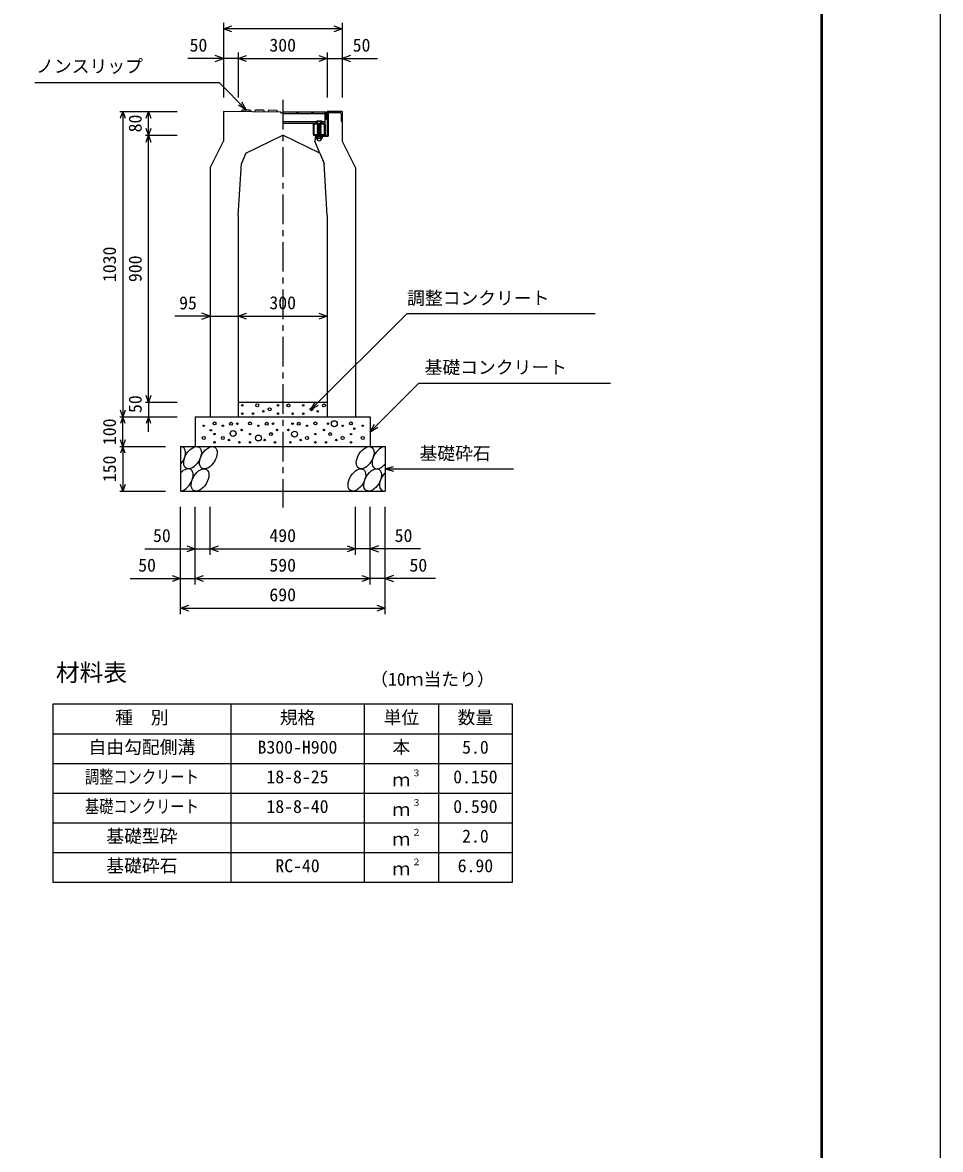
# Model space of a CAD drawing. Units: millimetres, scale not verified. Extents: x -16800 to 16800, y -5940 to 5940.
# Drawn here: x 13704 to 16800, y 84 to 3885 of the extents above; entities that cross this region are included whole.
import ezdxf
from ezdxf.enums import TextEntityAlignment as Align

# ---------------------------------------------------------------- set-up
doc = ezdxf.new("R2010")
doc.units = ezdxf.units.MM
doc.header["$LTSCALE"] = 20
doc.linetypes.add('CHAIN1', pattern=[8, 5, -1, 1, -1])
doc.linetypes.add('DOTTED', pattern=[1.75, 0.25, -1.5])
for name, color, linetype, lineweight in [('0-0_DIM', 7, 'Continuous', 25), ('0-1_Defpoints', 5, 'Continuous', 25), ('0-2_HATCH', 6, 'Continuous', 25), ('0-3_HYO', 3, 'Continuous', 25), ('0-4_HYO2', 4, 'Continuous', 25), ('0-5_OUTLINE', 3, 'Continuous', 25), ('0-6_TXT', 7, 'Continuous', 25), ('0-7_WAKU', 3, 'Continuous', 25), ('0-A__0-5_D-BMK', 6, 'Continuous', 25)]:
    doc.layers.add(name, color=color, linetype=linetype, lineweight=lineweight)
doc.styles.add('ＭＳ ゴシック', font='')
doc.styles.get('ＭＳ ゴシック').set_extended_font_data('MS Gothic')

msp = doc.modelspace()

# ---------------------------------------------------------------- linework, layer by layer
at = {"layer": '0-0_DIM'}
for p, q in [((14381.78, 3883.73), (14381.78, 3631.99)), ((14781.78, 3883.73), (14781.78, 3631.99)), ((14781.78, 3863.73), (14381.78, 3863.73)), ((14381.78, 3763.73), (14262.12, 3763.73)), ((14431.78, 3763.73), (14381.78, 3763.73)), ((14431.78, 3783.73), (14431.78, 3631.99)), ((14431.78, 3763.73), (14731.78, 3763.73)), ((14731.78, 3783.73), (14731.78, 3631.99)), ((14731.78, 3763.73), (14781.78, 3763.73)), ((14781.78, 3763.73), (14901.45, 3763.73)), ((13746.26, 3682.47), (14367.16, 3682.47)), ((14458.89, 3590.75), (14367.16, 3682.47)), ((14458.89, 3590.75), (14443.89, 3616.73)), ((14032.58, 3584.52), (14225.91, 3584.52)), ((14042.58, 3584.52), (14042.58, 2554.52)), ((14129.25, 3504.52), (14129.25, 3584.52)), ((14458.89, 3590.75), (14432.91, 3605.75)), ((14119.25, 3504.52), (14225.91, 3504.52)), ((14129.25, 2604.52), (14129.25, 3504.52)), ((14336.78, 2894.52), (14218.45, 2894.52)), ((14336.78, 2894.52), (14431.78, 2894.52)), ((14431.78, 2894.52), (14731.78, 2894.52)), ((15040.44, 2668.17), (14876.78, 2504.52)), ((15040.44, 2668.17), (15687.31, 2668.17)), ((14119.25, 2604.52), (14225.91, 2604.52)), ((14129.25, 2604.52), (14129.25, 2554.52)), ((14676.78, 2579.52), (14691.78, 2605.5)), ((14676.78, 2579.52), (14702.76, 2594.52)), ((14032.58, 2554.52), (14225.91, 2554.52)), ((14042.58, 2454.52), (14042.58, 2554.52)), ((14129.25, 2504.52), (14129.25, 2554.52)), ((14876.78, 2504.52), (14891.78, 2530.5)), ((14876.78, 2504.52), (14902.76, 2519.52)), ((14032.58, 2454.52), (14186.78, 2454.52)), ((14042.58, 2454.52), (14042.58, 2304.52)), ((14926.78, 2379.52), (14955.76, 2387.28)), ((14926.78, 2379.52), (15360.1, 2379.52)), ((14926.78, 2379.52), (14955.76, 2371.75)), ((14032.58, 2304.52), (14186.78, 2304.52)), ((14236.78, 1889.5), (14236.78, 2251.85)), ((14286.78, 1989.5), (14286.78, 2251.85)), ((14336.78, 2089.5), (14336.78, 2251.85)), ((14826.78, 2089.5), (14826.78, 2251.85)), ((14876.78, 1989.5), (14876.78, 2251.85)), ((14926.78, 1889.5), (14926.78, 2251.85)), ((14116.78, 2109.5), (14336.78, 2109.5)), ((14336.78, 2109.5), (14826.78, 2109.5)), ((15046.78, 2109.5), (14826.78, 2109.5)), ((14066.78, 2009.5), (14286.78, 2009.5)), ((14286.78, 2009.5), (14876.78, 2009.5)), ((15096.78, 2009.5), (14876.78, 2009.5)), ((14236.78, 1909.5), (14926.78, 1909.5))]:
    msp.add_line(p, q, dxfattribs=at)
at = {"layer": '0-0_DIM', "linetype": 'CHAIN1'}
msp.add_line((14581.78, 3624.66), (14581.78, 2249.36), dxfattribs=at)
at = {"layer": '0-0_DIM'}
for points in [[(14410.01, 3853.47), (14381.82, 3863.73), (14410.01, 3873.99)], [(14753.63, 3873.99), (14781.82, 3863.73), (14753.63, 3853.47)], [(14353.59, 3753.47), (14381.78, 3763.73), (14353.59, 3773.99)], [(14459.97, 3753.47), (14431.78, 3763.73), (14459.97, 3773.99)], [(14703.67, 3773.99), (14731.86, 3763.73), (14703.67, 3753.47)], [(14809.9, 3773.99), (14781.71, 3763.73), (14809.9, 3753.47)], [(14034.37, 3561.97), (14042.58, 3584.52), (14050.79, 3561.97)], [(14121.04, 3561.97), (14129.25, 3584.52), (14137.46, 3561.97)], [(14137.46, 3527.07), (14129.25, 3504.52), (14121.04, 3527.07)], [(14121.04, 3481.97), (14129.25, 3504.52), (14137.46, 3481.97)], [(14308.59, 2884.26), (14336.78, 2894.52), (14308.59, 2904.78)], [(14459.97, 2884.26), (14431.78, 2894.52), (14459.97, 2904.78)], [(14676.78, 2579.52), (15001.25, 2903.98), (15635.6, 2903.98)], [(14703.59, 2904.78), (14731.78, 2894.52), (14703.59, 2884.26)], [(14137.46, 2627.07), (14129.25, 2604.52), (14121.04, 2627.07)], [(14050.79, 2577.07), (14042.58, 2554.52), (14034.37, 2577.07)], [(14050.79, 2531.97), (14042.58, 2554.52), (14034.37, 2531.97)], [(14137.46, 2531.97), (14129.25, 2554.52), (14121.04, 2531.97)], [(14050.79, 2477.07), (14042.58, 2454.52), (14034.37, 2477.07)], [(14050.79, 2431.97), (14042.58, 2454.52), (14034.37, 2431.97)], [(14050.79, 2327.07), (14042.58, 2304.52), (14034.37, 2327.07)], [(14258.59, 2119.76), (14286.78, 2109.5), (14258.59, 2099.24)], [(14364.97, 2099.24), (14336.78, 2109.5), (14364.97, 2119.76)], [(14798.59, 2119.76), (14826.78, 2109.5), (14798.59, 2099.24)], [(14904.97, 2119.76), (14876.78, 2109.5), (14904.97, 2099.24)], [(14208.59, 2019.76), (14236.78, 2009.5), (14208.59, 1999.24)], [(14314.97, 1999.24), (14286.78, 2009.5), (14314.97, 2019.76)], [(14848.59, 2019.76), (14876.78, 2009.5), (14848.59, 1999.24)], [(14954.97, 2019.76), (14926.78, 2009.5), (14954.97, 1999.24)], [(14264.97, 1899.24), (14236.78, 1909.5), (14264.97, 1919.76)], [(14898.59, 1919.76), (14926.78, 1909.5), (14898.59, 1899.24)]]:
    msp.add_lwpolyline(points, dxfattribs=at)
at = {"layer": '0-1_Defpoints'}
msp.add_lwpolyline([(0, -5940), (16800, -5940), (16800, 5940), (0, 5940)], close=True, dxfattribs=at)
at = {"layer": '0-2_HATCH'}
for p, q in [((14731.78, 3584.52), (14731.78, 3504.52)), ((14734.98, 3581.35), (14774.74, 3581.75)), ((14734.98, 3581.35), (14734.98, 3501.32)), ((14778.58, 3577.95), (14778.58, 3551.98)), ((14778.58, 3551.98), (14781.78, 3552.02)), ((14692.78, 3504.52), (14689.78, 3484.52)), ((14692.78, 3504.52), (14689.78, 3484.52)), ((14692.78, 3504.52), (14731.78, 3504.52)), ((14706.58, 3444.52), (14689.78, 3484.52))]:
    msp.add_line(p, q, dxfattribs=at)
for points in [[(14443.78, 3584.4), (14445.33, 3590.88), (14472.33, 3590.61), (14473.78, 3584.1)], [(14488.78, 3583.95), (14490.33, 3590.43), (14517.33, 3590.16), (14518.78, 3583.65)], [(14533.78, 3583.5), (14535.33, 3589.98), (14562.33, 3589.71), (14563.78, 3583.2)], [(14692.78, 3504.52), (14692.78, 3501.32), (14734.98, 3501.32)]]:
    msp.add_lwpolyline(points, dxfattribs=at)
for centre, radius in [((14445.75, 2593.83), 2.5), ((14495.66, 2593.83), 5), ((14537.71, 2580.7), 5), ((14565.75, 2593.83), 2.5), ((14600.92, 2593.55), 5), ((14650.82, 2593.55), 2.5), ((14678.86, 2580.42), 5), ((14720.92, 2593.55), 5), ((14445.75, 2565.82), 2.5), ((14481.64, 2565.82), 2.5), ((14516.69, 2573.69), 2.5), ((14565.75, 2565.82), 2.5), ((14614.94, 2565.53), 2.5), ((14650.82, 2565.53), 2.5), ((14699.89, 2573.41), 2.5), ((14315.47, 2524.69), 2.5), ((14339.33, 2509.78), 2.5), ((14351.75, 2532.57), 5), ((14379.79, 2524.69), 2.5), ((14407.82, 2531.7), 5), ((14428.86, 2531.7), 2.5), ((14442.87, 2510.68), 2.5), ((14471.75, 2532.57), 5), ((14499.79, 2524.69), 2.5), ((14527.82, 2531.7), 5), ((14548.86, 2531.7), 2.5), ((14562.87, 2510.68), 2.5), ((14600.69, 2510.68), 2.5), ((14614.71, 2531.7), 2.5), ((14635.74, 2531.7), 5), ((14663.78, 2524.69), 2.5), ((14691.82, 2532.57), 5), ((14720.69, 2510.68), 2.5), ((14734.71, 2531.7), 2.5), ((14755.74, 2531.7), 10), ((14783.78, 2524.69), 2.5), ((14811.82, 2532.57), 5), ((14823.16, 2515), 2.5), ((14851.72, 2524.69), 2.5), ((14315.47, 2483.55), 5), ((14351.75, 2496.68), 2.5), ((14351.75, 2468.67), 2.5), ((14379.79, 2483.55), 5), ((14400.82, 2476.54), 2.5), ((14414.36, 2498.68), 10), ((14435.86, 2468.67), 2.5), ((14471.75, 2496.68), 2.5), ((14471.75, 2468.67), 2.5), ((14499.79, 2483.55), 10), ((14520.82, 2476.54), 2.5), ((14541.84, 2496.68), 5), ((14555.86, 2468.67), 2.5), ((14607.7, 2468.67), 2.5), ((14621.72, 2496.68), 10), ((14642.75, 2476.54), 2.5), ((14663.78, 2483.55), 5), ((14691.82, 2496.68), 2.5), ((14691.82, 2468.67), 2.5), ((14727.7, 2468.67), 2.5), ((14741.72, 2496.68), 5), ((14762.75, 2476.54), 2.5), ((14783.78, 2483.55), 5), ((14811.82, 2496.68), 2.5), ((14811.82, 2468.67), 2.5), ((14851.72, 2483.55), 5)]:
    msp.add_circle(centre, radius, dxfattribs=at)
msp.add_arc((14774.78, 3577.95), 3.8, 0, 90.57294, dxfattribs=at)
for centre, start_param, end_param in [((14224.42, 2417), 4.385593, 6.6745444), ((14912.92, 2417), 0.3357715, 4.4411806), ((14249.74, 2342.01), 3.5111464, 7.548991), ((14938.24, 2342.01), 1.2110787, 3.5658734)]:
    msp.add_ellipse(centre, major_axis=(21.81, 35.31), ratio=0.5792, start_param=start_param, end_param=end_param, dxfattribs=at)
for centre in [(14277.63, 2417), (14330.84, 2417), (14859.72, 2417), (14302.95, 2342.01), (14831.83, 2342.01), (14885.04, 2342.01)]:
    msp.add_ellipse(centre, major_axis=(21.81, 35.31), ratio=0.5792, dxfattribs=at)
at = {"layer": '0-3_HYO'}
for p, q in [((14406.78, 1585.55), (14406.78, 985.55)), ((14856.78, 1585.55), (14856.78, 985.55)), ((15106.78, 1585.55), (15106.78, 985.55)), ((13806.78, 1485.55), (15356.78, 1485.55))]:
    msp.add_line(p, q, dxfattribs=at)
msp.add_lwpolyline([(13806.78, 985.55), (15356.78, 985.55), (15356.78, 1585.55), (13806.78, 1585.55)], close=True, dxfattribs=at)
at = {"layer": '0-4_HYO2'}
for p, q in [((13806.78, 1385.55), (15356.78, 1385.55)), ((13806.78, 1285.55), (15356.78, 1285.55)), ((13806.78, 1185.55), (15356.78, 1185.55)), ((13806.78, 1085.55), (15356.78, 1085.55))]:
    msp.add_line(p, q, dxfattribs=at)
at = {"layer": '0-5_OUTLINE'}
for p, q in [((14577.28, 3579.82), (14575.78, 3583.08)), ((14581.78, 3579.82), (14577.28, 3579.82)), ((14781.78, 3585.02), (14731.78, 3584.52)), ((14781.78, 3585.02), (14781.78, 3485.02)), ((14456.98, 3444.52), (14581.78, 3504.52)), ((14706.58, 3444.52), (14581.78, 3504.52)), ((14336.78, 3395.02), (14381.78, 3485.02)), ((14781.78, 3485.02), (14826.78, 3395.02)), ((14456.98, 3444.52), (14442.28, 3409.52)), ((14706.58, 3444.52), (14721.28, 3409.52)), ((14336.78, 3395.02), (14336.78, 2554.52)), ((14431.78, 3234.52), (14442.28, 3409.52)), ((14731.78, 3234.52), (14721.28, 3409.52)), ((14826.78, 3395.02), (14826.78, 2554.52)), ((14431.78, 3234.52), (14431.78, 2554.52)), ((14731.78, 3234.52), (14731.78, 2554.52)), ((14431.78, 2604.52), (14731.78, 2604.52)), ((14286.78, 2554.52), (14876.78, 2554.52)), ((14286.78, 2554.52), (14286.78, 2454.52)), ((14336.78, 2554.52), (14431.78, 2554.52)), ((14731.78, 2554.52), (14826.78, 2554.52)), ((14876.78, 2554.52), (14876.78, 2454.52)), ((14236.78, 2454.52), (14236.78, 2304.52)), ((14236.78, 2454.52), (14926.78, 2454.52)), ((14926.78, 2454.52), (14926.78, 2304.52)), ((14236.78, 2304.52), (14926.78, 2304.52))]:
    msp.add_line(p, q, dxfattribs=at)
msp.add_lwpolyline([(14575.78, 3583.08), (14381.78, 3585.02), (14381.78, 3485.02)], dxfattribs=at)
at = {"layer": '0-7_WAKU', "lineweight": 50}
msp.add_lwpolyline([(400, -5540), (16400, -5540), (16400, 5540), (400, 5540)], close=True, dxfattribs=at)
at = {"layer": '0-A__0-5_D-BMK'}
for p, q in [((14723.28, 3582.52), (14581.77, 3582.52)), ((14723.28, 3576.52), (14581.77, 3576.52)), ((14727.78, 3557.52), (14727.78, 3582.52)), ((14694.28, 3550.52), (14581.77, 3550.52)), ((14723.28, 3544.52), (14581.77, 3544.52)), ((14684.78, 3541.52), (14684.78, 3507.52)), ((14721.78, 3544.52), (14687.78, 3544.52)), ((14696.29, 3552.02), (14694.29, 3550.52)), ((14694.29, 3544.52), (14694.29, 3550.52)), ((14715.29, 3544.52), (14694.29, 3544.52)), ((14694.62, 3550.79), (14696.29, 3552.02)), ((14713.29, 3552.02), (14696.29, 3552.02)), ((14698.29, 3544.52), (14711.29, 3544.52)), ((14711.29, 3542.52), (14698.29, 3541.52)), ((14698.29, 3541.52), (14699.29, 3542.52)), ((14699.29, 3540.52), (14698.29, 3541.52)), ((14698.29, 3539.52), (14699.29, 3540.52)), ((14711.29, 3540.52), (14698.29, 3539.52)), ((14699.29, 3538.52), (14698.29, 3539.52)), ((14698.29, 3537.52), (14699.29, 3538.52)), ((14711.29, 3538.52), (14698.29, 3537.52)), ((14699.29, 3536.52), (14698.29, 3537.52)), ((14698.29, 3535.52), (14699.29, 3536.52)), ((14711.29, 3536.52), (14698.29, 3535.52)), ((14699.29, 3534.52), (14698.29, 3535.52)), ((14699.29, 3544.52), (14699.29, 3550.52)), ((14710.29, 3544.52), (14710.29, 3550.52)), ((14710.29, 3539.52), (14711.29, 3540.52)), ((14711.29, 3538.52), (14710.29, 3539.52)), ((14710.29, 3537.52), (14711.29, 3538.52)), ((14711.29, 3536.52), (14710.29, 3537.52)), ((14710.29, 3535.52), (14711.29, 3536.52)), ((14711.29, 3534.52), (14710.29, 3535.52)), ((14714.97, 3550.79), (14713.29, 3552.02)), ((14723.28, 3550.52), (14715.28, 3550.52)), ((14715.29, 3544.52), (14715.29, 3550.52)), ((14727.78, 3557.52), (14723.28, 3557.52)), ((14724.78, 3541.52), (14724.78, 3507.52)), ((14687.78, 3504.52), (14721.78, 3504.52)), ((14695.15, 3501.32), (14694.29, 3500.67)), ((14694.29, 3500.67), (14694.29, 3495.49)), ((14713.84, 3501.32), (14695.15, 3501.32)), ((14698.29, 3533.52), (14699.29, 3534.52)), ((14711.29, 3534.52), (14698.29, 3533.52)), ((14699.29, 3532.52), (14698.29, 3533.52)), ((14711.29, 3532.52), (14698.29, 3531.52)), ((14698.29, 3531.52), (14699.29, 3532.52)), ((14711.29, 3530.52), (14698.29, 3529.52)), ((14699.29, 3528.52), (14698.29, 3529.52)), ((14711.29, 3528.52), (14698.29, 3527.52)), ((14698.29, 3527.52), (14699.29, 3528.52)), ((14699.29, 3526.52), (14698.29, 3527.52)), ((14711.29, 3526.52), (14698.29, 3525.52)), ((14698.29, 3525.52), (14699.29, 3526.52)), ((14699.29, 3524.52), (14698.29, 3525.52)), ((14711.29, 3524.52), (14698.29, 3523.52)), ((14698.29, 3523.52), (14699.29, 3524.52)), ((14699.29, 3522.52), (14698.29, 3523.52)), ((14711.29, 3522.52), (14698.29, 3521.52)), ((14698.29, 3521.52), (14699.29, 3522.52)), ((14699.29, 3520.52), (14698.29, 3521.52)), ((14711.29, 3520.52), (14698.29, 3519.52)), ((14698.29, 3519.52), (14699.29, 3520.52)), ((14699.29, 3518.52), (14698.29, 3519.52)), ((14711.29, 3518.52), (14698.29, 3517.52)), ((14698.29, 3517.52), (14699.29, 3518.52)), ((14699.29, 3516.52), (14698.29, 3517.52)), ((14711.29, 3516.52), (14698.29, 3515.52)), ((14698.29, 3515.52), (14699.29, 3516.52)), ((14699.29, 3514.52), (14698.29, 3515.52)), ((14711.29, 3514.52), (14698.29, 3513.52)), ((14698.29, 3513.52), (14699.29, 3514.52)), ((14699.29, 3512.52), (14698.29, 3513.52)), ((14711.29, 3512.52), (14698.29, 3511.52)), ((14698.29, 3511.52), (14699.29, 3512.52)), ((14699.29, 3510.52), (14698.29, 3511.52)), ((14711.29, 3510.52), (14698.29, 3509.52)), ((14698.29, 3509.52), (14699.29, 3510.52)), ((14699.29, 3508.52), (14698.29, 3509.52)), ((14711.29, 3508.52), (14698.29, 3507.52)), ((14698.29, 3507.52), (14699.29, 3508.52)), ((14699.29, 3506.52), (14698.29, 3507.52)), ((14699.39, 3500.67), (14699.39, 3495.49)), ((14709.6, 3500.67), (14709.6, 3495.49)), ((14710.29, 3531.52), (14711.29, 3532.52)), ((14711.29, 3530.52), (14710.29, 3531.52)), ((14710.29, 3529.52), (14711.29, 3530.52)), ((14711.29, 3528.52), (14710.29, 3529.52)), ((14710.29, 3527.52), (14711.29, 3528.52)), ((14710.29, 3527.52), (14711.29, 3526.52)), ((14710.29, 3525.52), (14711.29, 3526.52)), ((14710.29, 3525.52), (14711.29, 3524.52)), ((14710.29, 3523.52), (14711.29, 3524.52)), ((14710.29, 3523.52), (14711.29, 3522.52)), ((14710.29, 3521.52), (14711.29, 3522.52)), ((14710.29, 3521.52), (14711.29, 3520.52)), ((14710.29, 3519.52), (14711.29, 3520.52)), ((14710.29, 3519.52), (14711.29, 3518.52)), ((14710.29, 3517.52), (14711.29, 3518.52)), ((14710.29, 3517.52), (14711.29, 3516.52)), ((14710.29, 3515.52), (14711.29, 3516.52)), ((14710.29, 3515.52), (14711.29, 3514.52)), ((14710.29, 3513.52), (14711.29, 3514.52)), ((14710.29, 3513.52), (14711.29, 3512.52)), ((14710.29, 3511.52), (14711.29, 3512.52)), ((14710.29, 3511.52), (14711.29, 3510.52)), ((14710.29, 3509.52), (14711.29, 3510.52)), ((14710.29, 3509.52), (14711.29, 3508.52)), ((14710.29, 3507.52), (14711.29, 3508.52)), ((14710.29, 3507.52), (14711.29, 3506.52)), ((14713.84, 3501.32), (14714.7, 3500.67)), ((14714.7, 3500.67), (14714.7, 3495.49)), ((14695.98, 3494.51), (14694.29, 3495.49)), ((14695.98, 3494.19), (14695.98, 3494.51)), ((14713.01, 3494.51), (14695.98, 3494.51)), ((14713.01, 3494.19), (14695.98, 3494.19)), ((14713.01, 3494.51), (14714.7, 3495.49)), ((14713.01, 3494.19), (14713.01, 3494.51))]:
    msp.add_line(p, q, dxfattribs=at)
at = {"layer": '0-A__0-5_D-BMK', "linetype": 'DOTTED'}
for p, q in [((14698.29, 3543.52), (14699.29, 3544.52)), ((14711.29, 3544.52), (14698.29, 3543.52)), ((14699.29, 3542.52), (14698.29, 3543.52)), ((14710.29, 3543.52), (14711.29, 3544.52)), ((14711.29, 3542.52), (14710.29, 3543.52)), ((14711.29, 3506.52), (14698.29, 3505.52)), ((14698.29, 3505.52), (14699.29, 3506.52)), ((14699.29, 3504.52), (14698.29, 3505.52)), ((14711.29, 3504.52), (14698.29, 3503.52)), ((14698.29, 3503.52), (14699.29, 3504.52)), ((14699.29, 3502.52), (14698.29, 3503.52)), ((14711.29, 3502.52), (14698.29, 3501.52)), ((14698.29, 3501.52), (14699.29, 3502.52)), ((14698.49, 3501.32), (14698.29, 3501.52)), ((14698.49, 3501.32), (14710.49, 3501.32)), ((14710.29, 3505.52), (14711.29, 3506.52)), ((14710.29, 3505.52), (14711.29, 3504.52)), ((14710.29, 3503.52), (14711.29, 3504.52)), ((14710.29, 3503.52), (14711.29, 3502.52)), ((14710.29, 3501.52), (14711.29, 3502.52)), ((14710.29, 3501.52), (14710.49, 3501.32))]:
    msp.add_line(p, q, dxfattribs=at)
at = {"layer": '0-A__0-5_D-BMK'}
for points in [[(14727.78, 3582.52), (14723.28, 3582.52), (14723.28, 3544.52)], [(14711.29, 3540.52), (14710.29, 3541.52), (14711.29, 3542.52)], [(14698.29, 3529.52), (14699.29, 3530.52), (14698.29, 3531.52)], [(14711.29, 3532.52), (14710.29, 3533.52), (14711.29, 3534.52)]]:
    msp.add_lwpolyline(points, dxfattribs=at)
msp.add_lwpolyline([(14687.08, 3542.22), (14687.08, 3506.82), (14722.48, 3506.82), (14722.48, 3542.22)], close=True, dxfattribs=at)
for centre in [(14631.78, 3579.52), (14681.78, 3579.52)]:
    msp.add_circle(centre, 3, dxfattribs=at)
for centre, radius, start, end in [((14581.78, 3579.52), 3, 269.83794, 90.16206), ((14687.78, 3541.52), 3, 90, 180), ((14696.79, 3547.89), 3.62, 46.39563, 133.60437), ((14704.79, 3535.89), 15.62, 69.39075, 110.60925), ((14712.79, 3547.89), 3.62, 46.39563, 133.60437), ((14721.78, 3541.52), 3, 0, 90), ((14687.78, 3507.52), 3, 180, 270), ((14696.84, 3495.97), 5.35, 61.49832, 118.50684), ((14704.49, 3480.9), 20.42, 75.52621, 104.47362), ((14712.15, 3495.97), 5.35, 61.49231, 118.50169), ((14721.78, 3507.52), 3, 270, 0), ((14696.84, 3500.18), 5.35, 241.49843, 298.50089), ((14704.49, 3494.19), 8.19, 180, 359.99995), ((14704.49, 3515.25), 20.42, 255.52638, 284.47374), ((14712.15, 3500.18), 5.35, 241.49989, 298.5)]:
    msp.add_arc(centre, radius, start, end, dxfattribs=at)

# ---------------------------------------------------------------- texts
at = {"layer": '0-0_DIM', "style": 'ＭＳ ゴシック'}
for s, p in [('50', (14267.6, 3773.73)), ('300', (14536.78, 3773.73)), ('50', (14817.7, 3773.73)), ('ノンスリップ', (13750.11, 3702.65)), ('調整コンクリート', (15001.25, 2920.41)), ('95', (14232.41, 2904.21)), ('300', (14536.78, 2904.52)), ('基礎コンクリート', (15060.44, 2686.91)), ('基礎砕石', (15043.1, 2396.69)), ('50', (14144.34, 2119.5)), ('490', (14536.78, 2119.5)), ('50', (14959.22, 2119.5)), ('50', (14094.34, 2019.5)), ('590', (14536.78, 2019.5)), ('50', (15009.22, 2019.5)), ('690', (14536.78, 1919.5))]:
    msp.add_text(s, height=43.99, dxfattribs=at).set_placement(p, align=Align.BOTTOM_LEFT)
for s, p in [('80', (14119.25, 3514.52)), ('1030', (14032.58, 3009.52)), ('900', (14119.25, 3009.52)), ('50', (14119.25, 2567.85)), ('100', (14032.58, 2459.52)), ('150', (14032.58, 2334.52))]:
    msp.add_text(s, height=43.99, rotation=90, dxfattribs=at).set_placement(p, align=Align.BOTTOM_LEFT)
at = {"layer": '0-6_TXT', "style": 'ＭＳ ゴシック'}
for s, height, p in [('材料表', 58.65, (13816.78, 1645.56)), ('（10ｍ当たり）', 43.99, (14876.78, 1634.55)), ('種\u3000別', 43.99, (14016.78, 1505.55)), ('規格', 43.99, (14571.78, 1505.55)), ('単位', 43.99, (14921.78, 1505.55)), ('数量', 43.99, (15171.78, 1505.55)), ('自由勾配側溝', 43.99, (13926.78, 1405.55)), ('B300-H900', 43.99, (14496.78, 1405.55)), ('本', 43.99, (14951.78, 1405.55)), ('5.0', 43.99, (15186.78, 1405.55)), ('18-8-25', 43.99, (14526.78, 1305.55)), ('ｍ', 43.99, (14951.78, 1295.55)), ('３', 21.99, (15017.32, 1335.92)), ('0.150', 43.99, (15156.78, 1305.55)), ('18-8-40', 43.99, (14526.78, 1205.55)), ('３', 21.99, (15017.32, 1235.92)), ('0.590', 43.99, (15156.78, 1205.55)), ('ｍ', 43.99, (14951.78, 1195.55)), ('基礎型砕', 43.99, (13986.78, 1105.55)), ('ｍ', 43.99, (14951.78, 1095.55)), ('２', 21.99, (15017.32, 1135.92)), ('2.0', 43.99, (15186.78, 1105.55)), ('基礎砕石', 43.99, (13986.78, 1005.55)), ('２', 21.99, (15017.32, 1035.92)), ('RC-40', 43.99, (14556.78, 1005.55)), ('ｍ', 43.99, (14951.78, 995.55)), ('6.90', 43.99, (15171.78, 1005.55))]:
    msp.add_text(s, height=height, dxfattribs=at).set_placement(p, align=Align.BOTTOM_LEFT)
at = {"layer": '0-6_TXT', "style": 'ＭＳ ゴシック', "width": 0.8}
for s, p in [('調整コンクリート', (13914.78, 1305.55)), ('基礎コンクリート', (13914.78, 1205.55))]:
    msp.add_text(s, height=43.99, dxfattribs=at).set_placement(p, align=Align.BOTTOM_LEFT)

doc.saveas('drawing.dxf')
